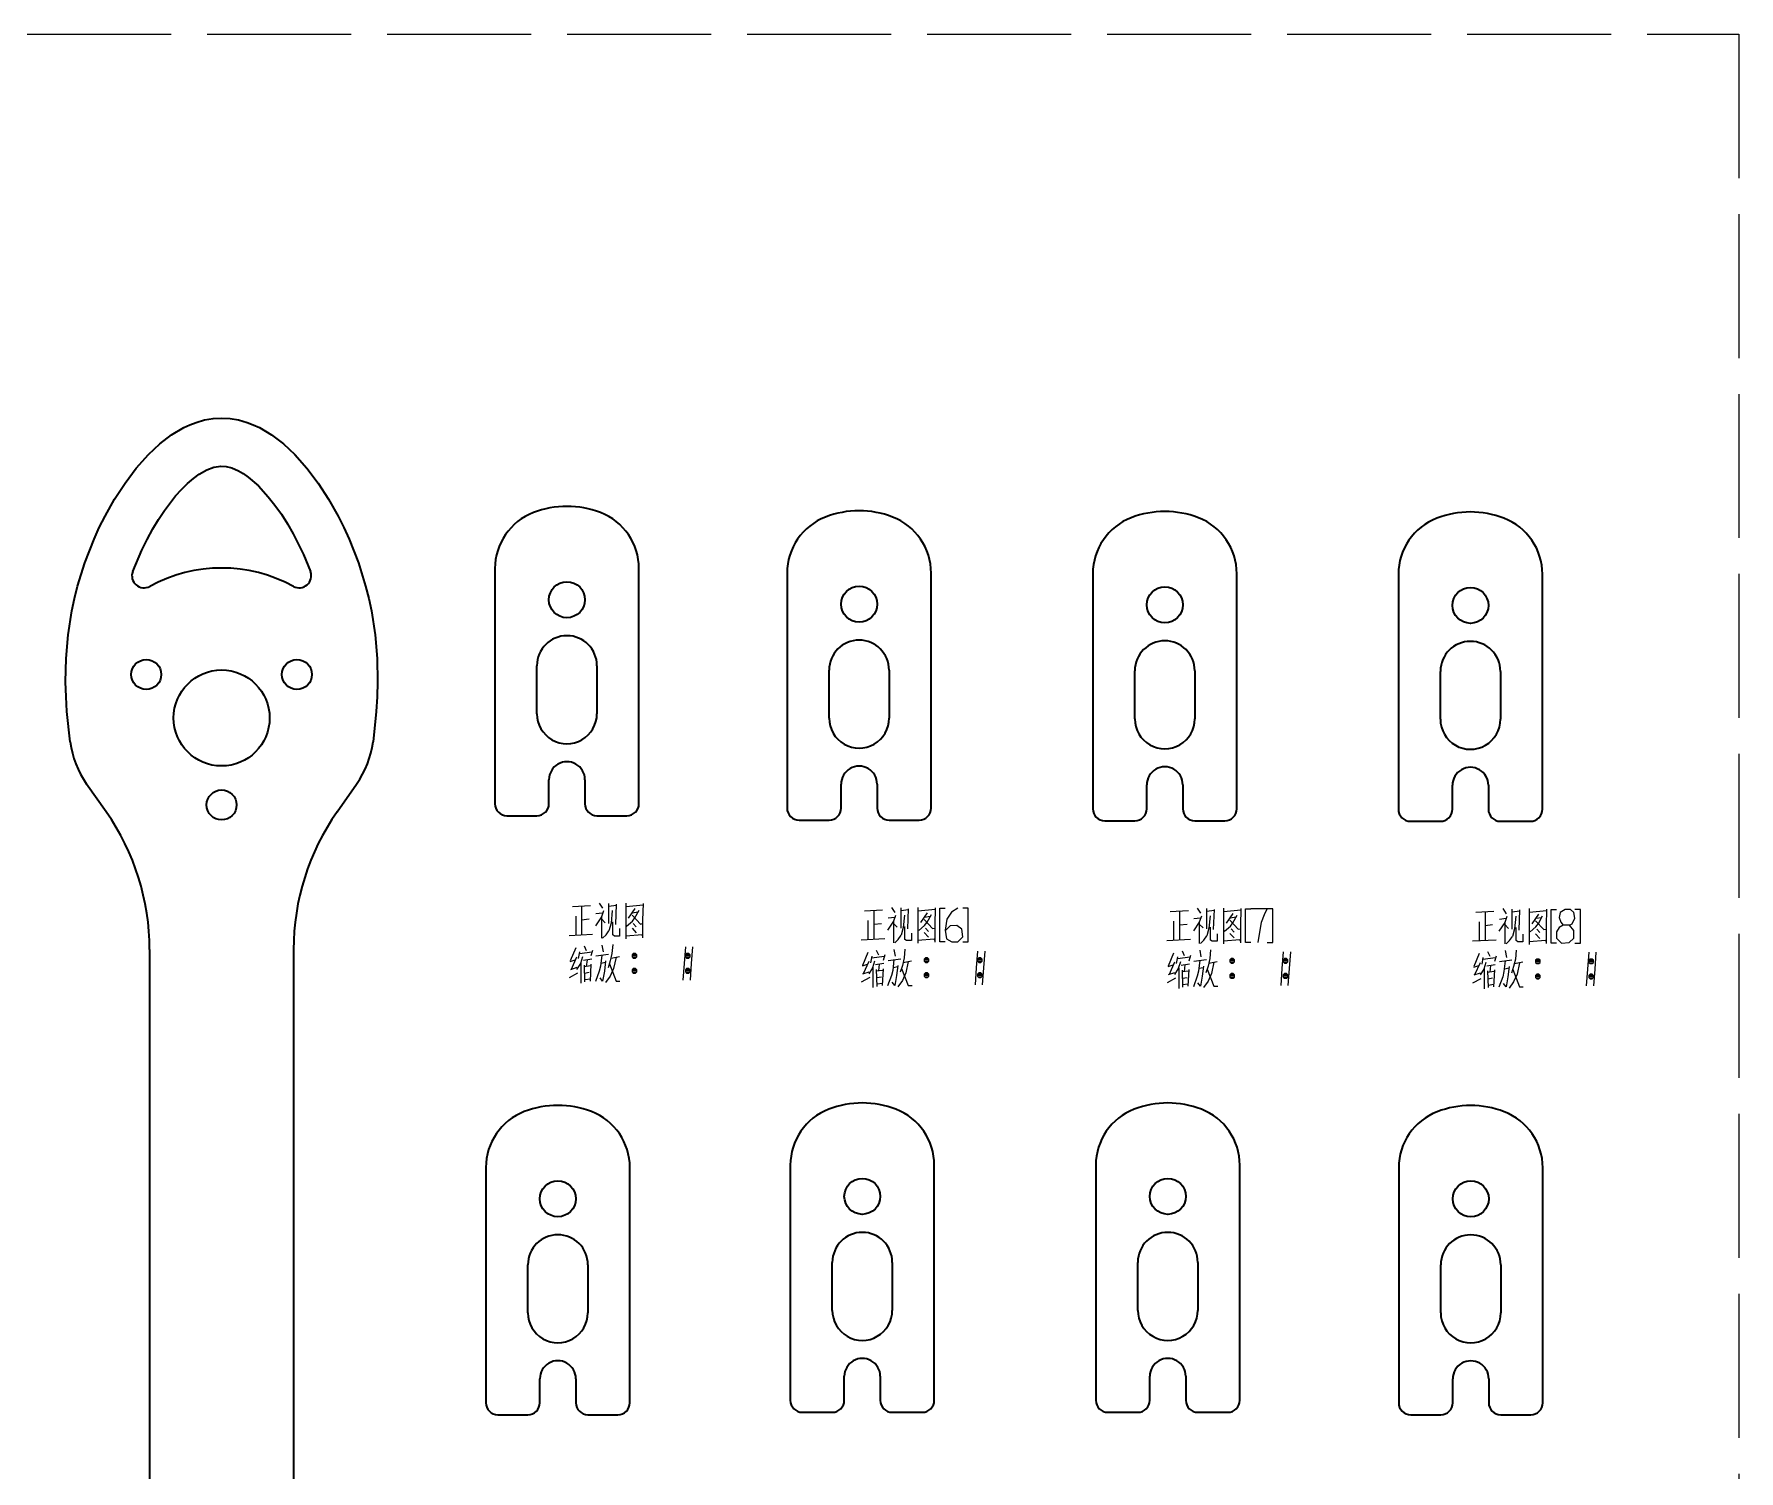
# Model space of a CAD drawing. Extents: x 399 to 1171, y 266 to 737.
# Drawn here: x 1028.9 to 1170.9, y 385.6 to 505.3 of the extents above; entities that cross this region are included whole.
import ezdxf

# ---------------------------------------------------------------- set-up
doc = ezdxf.new("R2010")
doc.units = 0
doc.linetypes.add('ACAD_ISO02W100', pattern=[15, 12, -3])

msp = doc.modelspace()

# ---------------------------------------------------------------- linework, layer by layer
at = {"color": 7, "lineweight": 35, "ltscale": 0.489912}
for p, q in [((1067.274292, 460.769226), (1067.274292, 441.17276)), ((1079.274292, 441.17276), (1079.274292, 460.769226)), ((1091.619263, 460.399658), (1091.619263, 440.803192)), ((1103.619263, 440.803192), (1103.619263, 460.399658)), ((1117.096069, 460.34201), (1117.096069, 440.745544)), ((1129.096069, 440.745544), (1129.096069, 460.34201)), ((1142.561646, 460.299622), (1142.561646, 440.703156)), ((1154.561646, 440.703156), (1154.561646, 460.299622)), ((1066.517822, 410.839966), (1066.517822, 391.2435)), ((1078.517822, 391.2435), (1078.517822, 410.839966)), ((1091.888428, 411.038635), (1091.888428, 391.442169)), ((1103.888428, 391.442169), (1103.888428, 411.038635)), ((1117.344116, 411.038635), (1117.344116, 391.442169)), ((1129.344116, 391.442169), (1129.344116, 411.038635)), ((1142.589355, 410.828766), (1142.589355, 391.2323)), ((1154.589355, 391.2323), (1154.589355, 410.828766))]:
    msp.add_line(p, q, dxfattribs=at)
at = {"color": 7, "lineweight": 35, "ltscale": 0.1}
for p, q in [((1070.774292, 448.67276), (1070.774292, 452.67276)), ((1075.774292, 452.67276), (1075.774292, 448.67276)), ((1095.119263, 448.303192), (1095.119263, 452.303192)), ((1100.119263, 452.303192), (1100.119263, 448.303192)), ((1120.596069, 448.245544), (1120.596069, 452.245544)), ((1125.596069, 452.245544), (1125.596069, 448.245544)), ((1146.061646, 448.203156), (1146.061646, 452.203156)), ((1151.061646, 452.203156), (1151.061646, 448.203156)), ((1070.017822, 398.7435), (1070.017822, 402.7435)), ((1075.017822, 402.7435), (1075.017822, 398.7435)), ((1095.388428, 398.942169), (1095.388428, 402.942169)), ((1100.388428, 402.942169), (1100.388428, 398.942169)), ((1120.844116, 398.942169), (1120.844116, 402.942169)), ((1125.844116, 402.942169), (1125.844116, 398.942169)), ((1146.089355, 398.7323), (1146.089355, 402.7323)), ((1151.089355, 402.7323), (1151.089355, 398.7323))]:
    msp.add_line(p, q, dxfattribs=at)
at = {"color": 7, "lineweight": 35, "ltscale": 0.071019}
for p, q in [((1034.878418, 440.48053), (1033.249023, 442.807556)), ((1054.112427, 440.48053), (1055.741821, 442.807556))]:
    msp.add_line(p, q, dxfattribs=at)
at = {"color": 7, "lineweight": 35, "ltscale": 0.05}
for p, q in [((1071.774292, 441.17276), (1071.774292, 443.17276)), ((1074.774292, 443.17276), (1074.774292, 441.17276)), ((1096.119263, 440.803192), (1096.119263, 442.803192)), ((1099.119263, 442.803192), (1099.119263, 440.803192)), ((1121.596069, 440.745544), (1121.596069, 442.745544)), ((1124.596069, 442.745544), (1124.596069, 440.745544)), ((1147.061646, 440.703156), (1147.061646, 442.703156)), ((1150.061646, 442.703156), (1150.061646, 440.703156)), ((1071.017822, 391.2435), (1071.017822, 393.2435)), ((1074.017822, 393.2435), (1074.017822, 391.2435)), ((1096.388428, 391.442169), (1096.388428, 393.442169)), ((1099.388428, 393.442169), (1099.388428, 391.442169)), ((1121.844116, 391.442169), (1121.844116, 393.442169)), ((1124.844116, 393.442169), (1124.844116, 391.442169)), ((1147.089355, 391.2323), (1147.089355, 393.2323)), ((1150.089355, 393.2323), (1150.089355, 391.2323))]:
    msp.add_line(p, q, dxfattribs=at)
at = {"color": 7, "lineweight": 35, "ltscale": 0.0625}
for p, q in [((1068.274292, 440.17276), (1070.774292, 440.17276)), ((1075.774292, 440.17276), (1078.274292, 440.17276)), ((1092.619263, 439.803192), (1095.119263, 439.803192)), ((1100.119263, 439.803192), (1102.619263, 439.803192)), ((1118.096069, 439.745544), (1120.596069, 439.745544)), ((1125.596069, 439.745544), (1128.096069, 439.745544)), ((1143.561646, 439.703156), (1146.061646, 439.703156)), ((1151.061646, 439.703156), (1153.561646, 439.703156)), ((1067.517822, 390.2435), (1070.017822, 390.2435)), ((1075.017822, 390.2435), (1077.517822, 390.2435)), ((1092.888428, 390.442169), (1095.388428, 390.442169)), ((1100.388428, 390.442169), (1102.888428, 390.442169)), ((1118.344116, 390.442169), (1120.844116, 390.442169)), ((1125.844116, 390.442169), (1128.344116, 390.442169)), ((1143.589355, 390.2323), (1146.089355, 390.2323)), ((1151.089355, 390.2323), (1153.589355, 390.2323))]:
    msp.add_line(p, q, dxfattribs=at)
at = {"color": 7, "lineweight": 35}
for p, q in [((1038.495361, 429.008972), (1038.495361, 307.314972)), ((1050.495361, 429.008972), (1050.495361, 307.314972))]:
    msp.add_line(p, q, dxfattribs=at)
at = {"color": 40, "linetype": 'ACAD_ISO02W100', "true_color": 0xf8d731}
msp.add_lwpolyline([(908.29108, 505.317705), (1170.937164, 505.317705), (1170.937164, 265.628756), (908.29108, 265.628756)], close=True, dxfattribs=at)
at = {"color": 7, "lineweight": 35}
for points in [[(1031.873657, 446.329712), (1031.606567, 448.845581), (1031.53064, 450.084808), (1031.495361, 451.314941), (1031.53125, 453.271149), (1031.696167, 455.240753), (1032.010864, 457.249878), (1032.230835, 458.275055), (1032.495361, 459.314941), (1033.099976, 461.250488), (1033.86377, 463.207092), (1034.305054, 464.181274), (1034.785034, 465.144653), (1035.575195, 466.553894), (1036.444946, 467.8974), (1037.387939, 469.148376), (1038.396729, 470.27951), (1039.341675, 471.162994), (1040.325073, 471.913574), (1041.339722, 472.515625), (1041.856445, 472.756775), (1042.378174, 472.956055), (1043.079956, 473.154694), (1043.786499, 473.27478), (1044.495361, 473.314941), (1045.204346, 473.27478), (1045.910889, 473.154694), (1046.612549, 472.956055), (1047.134277, 472.756775), (1047.651123, 472.515625), (1048.665771, 471.913574), (1049.64917, 471.162994), (1050.594116, 470.27951), (1051.602905, 469.148376), (1052.545898, 467.8974), (1053.415649, 466.553894), (1054.205811, 465.144653), (1054.685791, 464.181274), (1055.127075, 463.207092), (1055.890747, 461.250488), (1056.495361, 459.314941), (1056.76001, 458.275055), (1056.97998, 457.249878), (1057.294678, 455.240753), (1057.459473, 453.271149), (1057.495361, 451.314941), (1057.460205, 450.084808), (1057.384277, 448.845581), (1057.117188, 446.329712)], [(1037.089478, 460.516785), (1037.835571, 462.289246), (1038.278442, 463.192322), (1038.75708, 464.07312), (1039.228027, 464.85788), (1039.72644, 465.610229), (1040.654175, 466.820007), (1041.146118, 467.368286), (1041.647827, 467.863281), (1042.143799, 468.28894), (1042.63147, 468.644165), (1043.275635, 469.010254), (1043.848267, 469.224731), (1044.429077, 469.314117), (1044.868774, 469.284424), (1045.353394, 469.159058), (1045.906128, 468.914673), (1046.304199, 468.680237), (1046.717529, 468.389587), (1047.560303, 467.656799), (1048.387451, 466.759918), (1048.942993, 466.056213), (1049.473877, 465.303131), (1049.983032, 464.500244), (1050.460938, 463.666199), (1051.312012, 461.946198), (1051.901367, 460.516785)]]:
    msp.add_lwpolyline(points, dxfattribs=at)
at = {"color": 7, "lineweight": 13}
for points in [[(1073.729248, 432.612762), (1075.234253, 432.68277)], [(1074.499268, 432.612762), (1074.499268, 431.457764), (1074.499268, 430.267761)], [(1076.319336, 432.227753), (1076.144287, 431.737762), (1075.654297, 431.002747)], [(1075.689331, 432.017761), (1076.249268, 432.087769)], [(1075.969238, 432.892761), (1076.249268, 432.472748)], [(1076.739258, 432.857758), (1076.739258, 431.177765)], [(1077.404297, 432.68277), (1076.739258, 432.612762)], [(1077.054321, 432.262756), (1076.949341, 431.212769)], [(1077.334351, 431.107758), (1077.404297, 432.78775)], [(1078.174316, 432.892761), (1078.174316, 431.42276), (1078.174316, 429.917755)], [(1078.174316, 432.857758), (1078.174316, 431.457764), (1078.174316, 430.05777)], [(1079.644287, 432.717773), (1078.174316, 432.577759)], [(1078.944336, 432.437775), (1078.384277, 431.632751)], [(1078.734253, 432.087769), (1079.189331, 432.157745)], [(1078.944336, 431.667755), (1079.294312, 432.29776)], [(1079.609253, 430.092773), (1079.609253, 431.457764), (1079.644287, 432.857758)], [(1098.074219, 432.243195), (1099.579224, 432.313202)], [(1098.844238, 432.243195), (1098.844238, 431.088196), (1098.844238, 429.898193)], [(1100.314209, 432.523193), (1100.594238, 432.10318)], [(1101.084229, 432.48819), (1101.084229, 430.808197)], [(1101.749268, 432.313202), (1101.084229, 432.243195)], [(1101.399292, 431.893188), (1101.294312, 430.843201)], [(1101.679321, 430.73819), (1101.749268, 432.418182)], [(1102.519287, 432.523193), (1102.519287, 431.053192), (1102.519287, 429.548187)], [(1102.519287, 432.48819), (1102.519287, 431.088196), (1102.519287, 429.688202)], [(1103.989258, 432.348206), (1102.519287, 432.208191)], [(1103.289307, 432.068207), (1102.729248, 431.263184)], [(1103.289307, 431.298187), (1103.639282, 431.928192)], [(1103.954224, 429.723206), (1103.954224, 431.088196), (1103.989258, 432.48819)], [(1104.794312, 429.653198), (1104.339233, 429.653198), (1104.339233, 431.053192), (1104.339233, 432.453186), (1104.794312, 432.453186)], [(1105.844238, 432.453186), (1105.319214, 432.138184), (1104.934204, 431.543182), (1104.794312, 430.633179), (1104.899292, 429.898193), (1105.354248, 429.653198), (1105.844238, 429.653198), (1106.264282, 430.073181), (1106.194214, 430.703186), (1105.774292, 431.018188), (1105.214233, 430.983185), (1104.829224, 430.598206)], [(1106.264282, 429.653198), (1106.719238, 429.653198), (1106.719238, 431.053192), (1106.719238, 432.453186), (1106.264282, 432.453186)], [(1123.551025, 432.185547), (1125.05603, 432.255554)], [(1124.321045, 432.185547), (1124.321045, 431.030548), (1124.321045, 429.840546)], [(1125.791016, 432.465546), (1126.071045, 432.045532)], [(1126.561035, 432.430542), (1126.561035, 430.750549)], [(1127.226074, 432.255554), (1126.561035, 432.185547)], [(1127.156128, 430.680542), (1127.226074, 432.360535)], [(1127.996094, 432.465546), (1127.996094, 430.995544), (1127.996094, 429.49054)], [(1127.996094, 432.430542), (1127.996094, 431.030548), (1127.996094, 429.630554)], [(1129.466064, 432.290558), (1127.996094, 432.150543)], [(1128.766113, 432.010559), (1128.206055, 431.205536)], [(1129.43103, 429.665558), (1129.43103, 431.030548), (1129.466064, 432.430542)], [(1130.271118, 429.595551), (1129.81604, 429.595551), (1129.81604, 430.995544), (1129.81604, 432.395538), (1130.271118, 432.395538)], [(1130.866089, 429.595551), (1131.146118, 431.310547), (1131.391113, 431.940552), (1131.636108, 432.395538), (1130.271118, 432.395538)], [(1131.636108, 429.595551), (1132.091064, 429.595551), (1132.091064, 430.995544), (1132.091064, 432.395538), (1131.636108, 432.395538)], [(1149.016602, 432.143158), (1150.521606, 432.213165)], [(1149.786621, 432.143158), (1149.786621, 430.988159), (1149.786621, 429.798157)], [(1151.256592, 432.423157), (1151.536621, 432.003143)], [(1152.026611, 432.388153), (1152.026611, 430.70816)], [(1152.69165, 432.213165), (1152.026611, 432.143158)], [(1152.621704, 430.638153), (1152.69165, 432.318146)], [(1153.46167, 432.423157), (1153.46167, 430.953156), (1153.46167, 429.448151)], [(1153.46167, 432.388153), (1153.46167, 430.988159), (1153.46167, 429.588165)], [(1154.931641, 432.248169), (1153.46167, 432.108154)], [(1154.231689, 431.96817), (1153.671631, 431.163147)], [(1154.896606, 429.623169), (1154.896606, 430.988159), (1154.931641, 432.388153)], [(1155.736694, 429.553162), (1155.281616, 429.553162), (1155.281616, 430.953156), (1155.281616, 432.353149), (1155.736694, 432.353149)], [(1156.821655, 431.058167), (1157.031616, 431.163147), (1157.276611, 431.618164), (1157.171631, 432.108154), (1156.891602, 432.353149), (1156.47168, 432.353149), (1156.051636, 432.108154), (1155.946655, 431.688141), (1156.08667, 431.303162), (1156.296631, 431.058167)], [(1157.276611, 429.553162), (1157.731689, 429.553162), (1157.731689, 430.953156), (1157.731689, 432.353149), (1157.276611, 432.353149)], [(1074.009277, 431.80777), (1074.009277, 430.232758)], [(1074.499268, 431.492767), (1075.129272, 431.562775)], [(1076.144287, 431.737762), (1076.144287, 429.952759)], [(1076.144287, 431.562775), (1076.459351, 431.247772)], [(1076.529297, 430.232758), (1076.774292, 430.582764)], [(1076.949341, 431.212769), (1076.774292, 430.582764)], [(1077.089233, 430.232758), (1077.089233, 431.317749)], [(1077.649292, 430.757751), (1077.649292, 430.127747)], [(1078.244263, 430.967773), (1078.734253, 431.387756)], [(1078.699341, 431.877747), (1079.399292, 431.142761)], [(1078.699341, 430.792755), (1079.049316, 430.407745)], [(1078.734253, 431.387756), (1078.944336, 431.667755)], [(1078.804321, 431.177765), (1079.049316, 430.897766)], [(1079.399292, 431.142761), (1079.574341, 431.177765)], [(1098.354248, 431.438202), (1098.354248, 429.86319)], [(1098.844238, 431.123199), (1099.474243, 431.193207)], [(1100.664307, 431.858185), (1100.489258, 431.368195), (1099.999268, 430.633179)], [(1100.034302, 431.648193), (1100.594238, 431.718201)], [(1100.489258, 431.368195), (1100.489258, 429.583191)], [(1100.489258, 431.193207), (1100.804321, 430.878204)], [(1101.294312, 430.843201), (1101.119263, 430.213196)], [(1101.434204, 429.86319), (1101.434204, 430.948181)], [(1102.589233, 430.598206), (1103.079224, 431.018188)], [(1103.044312, 431.508179), (1103.744263, 430.773193)], [(1103.079224, 431.718201), (1103.534302, 431.788177)], [(1103.079224, 431.018188), (1103.289307, 431.298187)], [(1103.149292, 430.808197), (1103.394287, 430.528198)], [(1103.744263, 430.773193), (1103.919312, 430.808197)], [(1123.831055, 431.380554), (1123.831055, 429.805542)], [(1124.321045, 431.065552), (1124.95105, 431.135559)], [(1126.141113, 431.800537), (1125.966064, 431.310547), (1125.476074, 430.575531)], [(1125.511108, 431.590546), (1126.071045, 431.660553)], [(1125.966064, 431.310547), (1125.966064, 429.525543)], [(1125.966064, 431.135559), (1126.281128, 430.820557)], [(1126.771118, 430.785553), (1126.596069, 430.155548)], [(1126.876099, 431.835541), (1126.771118, 430.785553)], [(1126.911011, 429.805542), (1126.911011, 430.890533)], [(1128.06604, 430.540558), (1128.55603, 430.960541)], [(1128.521118, 431.450531), (1129.221069, 430.715546)], [(1128.55603, 431.660553), (1129.011108, 431.73053)], [(1128.55603, 430.960541), (1128.766113, 431.24054)], [(1128.626099, 430.750549), (1128.871094, 430.470551)], [(1128.766113, 431.24054), (1129.116089, 431.870544)], [(1129.221069, 430.715546), (1129.396118, 430.750549)], [(1149.296631, 431.338165), (1149.296631, 429.763153)], [(1149.786621, 431.023163), (1150.416626, 431.09317)], [(1151.606689, 431.758148), (1151.431641, 431.268158), (1150.94165, 430.533142)], [(1150.976685, 431.548157), (1151.536621, 431.618164)], [(1151.431641, 431.268158), (1151.431641, 429.483154)], [(1151.431641, 431.09317), (1151.746704, 430.778168)], [(1152.236694, 430.743164), (1152.061646, 430.113159)], [(1152.341675, 431.793152), (1152.236694, 430.743164)], [(1152.376587, 429.763153), (1152.376587, 430.848145)], [(1153.531616, 430.498169), (1154.021606, 430.918152)], [(1153.986694, 431.408142), (1154.686646, 430.673157)], [(1154.021606, 431.618164), (1154.476685, 431.688141)], [(1154.021606, 430.918152), (1154.231689, 431.198151)], [(1154.091675, 430.70816), (1154.33667, 430.428162)], [(1154.231689, 431.198151), (1154.581665, 431.828156)], [(1154.686646, 430.673157), (1154.861694, 430.70816)], [(1073.449341, 430.197754), (1075.409302, 430.302765)], [(1074.009277, 429.147766), (1073.554321, 428.062744)], [(1074.709351, 429.322754), (1074.884277, 428.937744)], [(1076.179321, 429.392761), (1076.284302, 428.832764)], [(1076.249268, 429.952759), (1076.529297, 430.232758)], [(1077.089233, 429.427765), (1077.019287, 428.692749)], [(1077.229248, 430.127747), (1077.089233, 430.232758)], [(1077.649292, 430.127747), (1077.229248, 430.127747)], [(1078.174316, 430.16275), (1079.539307, 430.267761)], [(1079.609253, 429.987762), (1079.609253, 430.092773), (1079.539307, 430.267761)], [(1083.144287, 429.252747), (1083.039307, 427.852753), (1082.934326, 426.452759)], [(1083.739258, 429.252747), (1083.634277, 427.852753), (1083.529297, 426.452759)], [(1097.794312, 429.828186), (1099.754272, 429.933197)], [(1100.594238, 429.583191), (1100.874268, 429.86319)], [(1100.874268, 429.86319), (1101.119263, 430.213196)], [(1101.434204, 429.058197), (1101.364258, 428.323181)], [(1101.574219, 429.758179), (1101.434204, 429.86319)], [(1101.994263, 429.758179), (1101.574219, 429.758179)], [(1101.994263, 430.388184), (1101.994263, 429.758179)], [(1102.519287, 429.793182), (1103.884277, 429.898193)], [(1103.044312, 430.423187), (1103.394287, 430.038177)], [(1103.954224, 429.618195), (1103.954224, 429.723206), (1103.884277, 429.898193)], [(1123.271118, 429.770538), (1125.231079, 429.875549)], [(1126.071045, 429.525543), (1126.351074, 429.805542)], [(1126.351074, 429.805542), (1126.596069, 430.155548)], [(1127.051025, 429.700531), (1126.911011, 429.805542)], [(1127.471069, 429.700531), (1127.051025, 429.700531)], [(1127.471069, 430.330536), (1127.471069, 429.700531)], [(1127.996094, 429.735535), (1129.361084, 429.840546)], [(1128.521118, 430.36554), (1128.871094, 429.98053)], [(1129.43103, 429.560547), (1129.43103, 429.665558), (1129.361084, 429.840546)], [(1148.736694, 429.728149), (1150.696655, 429.83316)], [(1151.536621, 429.483154), (1151.81665, 429.763153)], [(1151.81665, 429.763153), (1152.061646, 430.113159)], [(1152.516602, 429.658142), (1152.376587, 429.763153)], [(1152.936646, 429.658142), (1152.516602, 429.658142)], [(1152.936646, 430.288147), (1152.936646, 429.658142)], [(1153.46167, 429.693146), (1154.82666, 429.798157)], [(1153.986694, 430.323151), (1154.33667, 429.938141)], [(1154.896606, 429.518158), (1154.896606, 429.623169), (1154.82666, 429.798157)], [(1073.939331, 428.132751), (1073.519287, 427.992767)], [(1074.079346, 428.377747), (1073.624268, 427.362762)], [(1074.394287, 427.852753), (1074.079346, 427.362762)], [(1074.324341, 428.832764), (1074.219238, 428.272766)], [(1074.324341, 428.692749), (1075.374268, 428.832764)], [(1074.569336, 428.41275), (1074.394287, 427.852753)], [(1074.429321, 427.92276), (1074.429321, 426.207764)], [(1074.639282, 428.132751), (1075.339233, 428.237762)], [(1074.709351, 427.712738), (1074.744263, 426.312744)], [(1074.709351, 427.607758), (1075.234253, 427.677765)], [(1074.954346, 428.167755), (1074.884277, 427.607758)], [(1075.269287, 427.782745), (1075.199341, 426.382751)], [(1075.409302, 428.937744), (1075.269287, 428.482758)], [(1076.179321, 428.552765), (1076.074341, 427.642761), (1075.969238, 427.222748), (1075.654297, 426.347748)], [(1075.689331, 428.482758), (1076.739258, 428.622742)], [(1076.494263, 428.062744), (1076.389282, 427.222748), (1076.249268, 426.382751), (1076.039307, 426.66275)], [(1076.109253, 427.887756), (1076.494263, 427.957764)], [(1076.879272, 428.062744), (1076.704346, 427.502747)], [(1076.809326, 427.817749), (1077.369263, 426.382751)], [(1077.019287, 428.692749), (1076.879272, 428.062744)], [(1076.949341, 428.307739), (1077.649292, 428.447754)], [(1077.369263, 428.377747), (1077.159302, 427.432739)], [(1078.699341, 428.517761), (1079.084351, 428.517761)], [(1078.734253, 428.622742), (1079.049316, 428.622742)], [(1078.734253, 428.377747), (1079.049316, 428.377747)], [(1083.144287, 428.517761), (1083.529297, 428.517761)], [(1083.179321, 428.622742), (1083.494263, 428.622742)], [(1083.179321, 428.377747), (1083.494263, 428.377747)], [(1098.284302, 427.763184), (1097.864258, 427.623199)], [(1098.354248, 428.778198), (1097.899292, 427.693176)], [(1098.424316, 428.008179), (1097.969238, 426.993195)], [(1098.669312, 428.463196), (1098.564209, 427.903198)], [(1098.669312, 428.323181), (1099.719238, 428.463196)], [(1098.914307, 428.043182), (1098.739258, 427.483185)], [(1098.984253, 427.763184), (1099.684204, 427.868195)], [(1099.054321, 428.953186), (1099.229248, 428.568176)], [(1099.299316, 427.798187), (1099.229248, 427.23819)], [(1099.754272, 428.568176), (1099.614258, 428.11319)], [(1100.524292, 428.183197), (1100.419312, 427.273193), (1100.314209, 426.85318), (1099.999268, 425.97818)], [(1100.034302, 428.11319), (1101.084229, 428.253174)], [(1100.839233, 427.693176), (1100.734253, 426.85318), (1100.594238, 426.013184), (1100.384277, 426.293182)], [(1100.524292, 429.023193), (1100.629272, 428.463196)], [(1101.224243, 427.693176), (1101.049316, 427.133179)], [(1101.364258, 428.323181), (1101.224243, 427.693176)], [(1101.294312, 427.938171), (1101.994263, 428.078186)], [(1101.714233, 428.008179), (1101.504272, 427.063171)], [(1103.044312, 428.148193), (1103.429321, 428.148193)], [(1103.079224, 428.253174), (1103.394287, 428.253174)], [(1103.079224, 428.008179), (1103.394287, 428.008179)], [(1107.489258, 428.883179), (1107.384277, 427.483185), (1107.279297, 426.083191)], [(1107.489258, 428.148193), (1107.874268, 428.148193)], [(1107.524292, 428.253174), (1107.839233, 428.253174)], [(1107.524292, 428.008179), (1107.839233, 428.008179)], [(1108.084229, 428.883179), (1107.979248, 427.483185), (1107.874268, 426.083191)], [(1123.761108, 427.705536), (1123.341064, 427.565552)], [(1123.831055, 428.720551), (1123.376099, 427.635529)], [(1123.901123, 427.950531), (1123.446045, 426.935547)], [(1124.146118, 428.405548), (1124.041016, 427.845551)], [(1124.146118, 428.265533), (1125.196045, 428.405548)], [(1124.391113, 427.985535), (1124.216064, 427.425537)], [(1124.46106, 427.705536), (1125.161011, 427.810547)], [(1124.531128, 428.895538), (1124.706055, 428.510529)], [(1124.776123, 427.74054), (1124.706055, 427.180542)], [(1125.231079, 428.510529), (1125.091064, 428.055542)], [(1126.001099, 428.125549), (1125.896118, 427.215546), (1125.791016, 426.795532), (1125.476074, 425.920532)], [(1125.511108, 428.055542), (1126.561035, 428.195526)], [(1126.31604, 427.635529), (1126.21106, 426.795532), (1126.071045, 425.955536), (1125.861084, 426.235535)], [(1126.001099, 428.965546), (1126.106079, 428.405548)], [(1126.70105, 427.635529), (1126.526123, 427.075531)], [(1126.841064, 428.265533), (1126.70105, 427.635529)], [(1126.771118, 427.880524), (1127.471069, 428.020538)], [(1126.911011, 429.000549), (1126.841064, 428.265533)], [(1127.19104, 427.950531), (1126.981079, 427.005524)], [(1128.521118, 428.090546), (1128.906128, 428.090546)], [(1128.55603, 428.195526), (1128.871094, 428.195526)], [(1128.55603, 427.950531), (1128.871094, 427.950531)], [(1132.966064, 428.825531), (1132.861084, 427.425537), (1132.756104, 426.025543)], [(1132.966064, 428.090546), (1133.351074, 428.090546)], [(1133.001099, 428.195526), (1133.31604, 428.195526)], [(1133.001099, 427.950531), (1133.31604, 427.950531)], [(1133.561035, 428.825531), (1133.456055, 427.425537), (1133.351074, 426.025543)], [(1149.226685, 427.663147), (1148.806641, 427.523163)], [(1149.296631, 428.678162), (1148.841675, 427.59314)], [(1149.366699, 427.908142), (1148.911621, 426.893158)], [(1149.611694, 428.363159), (1149.506592, 427.803162)], [(1149.611694, 428.223145), (1150.661621, 428.363159)], [(1149.856689, 427.943146), (1149.681641, 427.383148)], [(1149.926636, 427.663147), (1150.626587, 427.768158)], [(1149.996704, 428.853149), (1150.171631, 428.46814)], [(1150.241699, 427.698151), (1150.171631, 427.138153)], [(1150.696655, 428.46814), (1150.556641, 428.013153)], [(1151.466675, 428.08316), (1151.361694, 427.173157), (1151.256592, 426.753143), (1150.94165, 425.878143)], [(1150.976685, 428.013153), (1152.026611, 428.153137)], [(1151.466675, 428.923157), (1151.571655, 428.363159)], [(1152.306641, 428.223145), (1152.166626, 427.59314)], [(1152.236694, 427.838135), (1152.936646, 427.978149)], [(1152.376587, 428.95816), (1152.306641, 428.223145)], [(1152.656616, 427.908142), (1152.446655, 426.963135)], [(1153.986694, 428.048157), (1154.371704, 428.048157)], [(1154.021606, 428.153137), (1154.33667, 428.153137)], [(1154.021606, 427.908142), (1154.33667, 427.908142)], [(1158.431641, 428.783142), (1158.32666, 427.383148), (1158.22168, 425.983154)], [(1158.431641, 428.048157), (1158.81665, 428.048157)], [(1158.466675, 428.153137), (1158.781616, 428.153137)], [(1158.466675, 427.908142), (1158.781616, 427.908142)], [(1159.026611, 428.783142), (1158.921631, 427.383148), (1158.81665, 425.983154)], [(1073.484253, 426.697754), (1074.184326, 427.082764)], [(1073.589233, 427.362762), (1074.114258, 427.53775)], [(1074.744263, 427.04776), (1075.129272, 427.117767)], [(1075.199341, 426.557739), (1074.779297, 426.487762)], [(1076.879272, 426.802765), (1076.494263, 426.27774)], [(1077.159302, 427.432739), (1076.879272, 426.802765)], [(1077.369263, 426.382751), (1077.684326, 426.382751)], [(1078.699341, 427.257751), (1079.084351, 427.257751)], [(1078.734253, 427.362762), (1079.049316, 427.362762)], [(1078.734253, 427.117767), (1079.049316, 427.117767)], [(1083.144287, 427.257751), (1083.529297, 427.257751)], [(1083.179321, 427.362762), (1083.494263, 427.362762)], [(1083.179321, 427.117767), (1083.494263, 427.117767)], [(1097.829224, 426.328186), (1098.529297, 426.713196)], [(1097.934204, 426.993195), (1098.459229, 427.168182)], [(1098.739258, 427.483185), (1098.424316, 426.993195)], [(1098.774292, 427.553192), (1098.774292, 425.838196)], [(1099.054321, 427.34317), (1099.089233, 425.943176)], [(1099.054321, 427.23819), (1099.579224, 427.308197)], [(1099.089233, 426.678192), (1099.474243, 426.748199)], [(1099.614258, 427.413177), (1099.544312, 426.013184)], [(1100.454224, 427.518188), (1100.839233, 427.588196)], [(1101.224243, 426.433197), (1100.839233, 425.908173)], [(1101.154297, 427.448181), (1101.714233, 426.013184)], [(1101.504272, 427.063171), (1101.224243, 426.433197)], [(1103.044312, 426.888184), (1103.429321, 426.888184)], [(1103.079224, 426.993195), (1103.394287, 426.993195)], [(1103.079224, 426.748199), (1103.394287, 426.748199)], [(1107.489258, 426.888184), (1107.874268, 426.888184)], [(1107.524292, 426.993195), (1107.839233, 426.993195)], [(1107.524292, 426.748199), (1107.839233, 426.748199)], [(1123.30603, 426.270538), (1124.006104, 426.655548)], [(1123.411011, 426.935547), (1123.936035, 427.110535)], [(1124.216064, 427.425537), (1123.901123, 426.935547)], [(1124.251099, 427.495544), (1124.251099, 425.780548)], [(1124.531128, 427.285522), (1124.56604, 425.885529)], [(1124.531128, 427.180542), (1125.05603, 427.250549)], [(1124.56604, 426.620544), (1124.95105, 426.690552)], [(1125.091064, 427.35553), (1125.021118, 425.955536)], [(1125.93103, 427.460541), (1126.31604, 427.530548)], [(1126.70105, 426.375549), (1126.31604, 425.850525)], [(1126.631104, 427.390533), (1127.19104, 425.955536)], [(1126.981079, 427.005524), (1126.70105, 426.375549)], [(1128.521118, 426.830536), (1128.906128, 426.830536)], [(1128.55603, 426.935547), (1128.871094, 426.935547)], [(1128.55603, 426.690552), (1128.871094, 426.690552)], [(1132.966064, 426.830536), (1133.351074, 426.830536)], [(1133.001099, 426.935547), (1133.31604, 426.935547)], [(1133.001099, 426.690552), (1133.31604, 426.690552)], [(1148.771606, 426.228149), (1149.47168, 426.613159)], [(1148.876587, 426.893158), (1149.401611, 427.068146)], [(1149.681641, 427.383148), (1149.366699, 426.893158)], [(1149.716675, 427.453156), (1149.716675, 425.738159)], [(1149.996704, 427.243134), (1150.031616, 425.84314)], [(1149.996704, 427.138153), (1150.521606, 427.20816)], [(1150.031616, 426.578156), (1150.416626, 426.648163)], [(1150.556641, 427.313141), (1150.486694, 425.913147)], [(1151.781616, 427.59314), (1151.676636, 426.753143), (1151.536621, 425.913147), (1151.32666, 426.193146)], [(1151.396606, 427.418152), (1151.781616, 427.488159)], [(1152.166626, 426.33316), (1151.781616, 425.808136)], [(1152.166626, 427.59314), (1151.991699, 427.033142)], [(1152.09668, 427.348145), (1152.656616, 425.913147)], [(1152.446655, 426.963135), (1152.166626, 426.33316)], [(1153.986694, 426.788147), (1154.371704, 426.788147)], [(1154.021606, 426.893158), (1154.33667, 426.893158)], [(1154.021606, 426.648163), (1154.33667, 426.648163)], [(1158.431641, 426.788147), (1158.81665, 426.788147)], [(1158.466675, 426.893158), (1158.781616, 426.893158)], [(1158.466675, 426.648163), (1158.781616, 426.648163)], [(1099.544312, 426.188171), (1099.124268, 426.118195)], [(1101.714233, 426.013184), (1102.029297, 426.013184)], [(1125.021118, 426.130524), (1124.601074, 426.060547)], [(1127.19104, 425.955536), (1127.506104, 425.955536)], [(1150.486694, 426.088135), (1150.06665, 426.018158)], [(1152.656616, 425.913147), (1152.97168, 425.913147)]]:
    msp.add_lwpolyline(points, dxfattribs=at)
for points in [[(1156.156616, 429.553162), (1156.786621, 429.588165), (1157.171631, 429.973145), (1157.171631, 430.603149), (1156.821655, 431.058167), (1156.296631, 431.058167), (1155.946655, 430.848145), (1155.736694, 430.498169), (1155.736694, 429.973145)], [(1078.804321, 428.307739), (1078.979248, 428.307739), (1079.084351, 428.41275), (1079.084351, 428.587738), (1078.979248, 428.692749), (1078.804321, 428.692749), (1078.699341, 428.587738), (1078.699341, 428.41275)], [(1083.249268, 428.307739), (1083.424316, 428.307739), (1083.529297, 428.41275), (1083.529297, 428.587738), (1083.424316, 428.692749), (1083.249268, 428.692749), (1083.144287, 428.587738), (1083.144287, 428.41275)], [(1103.149292, 427.938171), (1103.324219, 427.938171), (1103.429321, 428.043182), (1103.429321, 428.21817), (1103.324219, 428.323181), (1103.149292, 428.323181), (1103.044312, 428.21817), (1103.044312, 428.043182)], [(1107.594238, 427.938171), (1107.769287, 427.938171), (1107.874268, 428.043182), (1107.874268, 428.21817), (1107.769287, 428.323181), (1107.594238, 428.323181), (1107.489258, 428.21817), (1107.489258, 428.043182)], [(1128.626099, 427.880524), (1128.801025, 427.880524), (1128.906128, 427.985535), (1128.906128, 428.160522), (1128.801025, 428.265533), (1128.626099, 428.265533), (1128.521118, 428.160522), (1128.521118, 427.985535)], [(1133.071045, 427.880524), (1133.246094, 427.880524), (1133.351074, 427.985535), (1133.351074, 428.160522), (1133.246094, 428.265533), (1133.071045, 428.265533), (1132.966064, 428.160522), (1132.966064, 427.985535)], [(1154.091675, 427.838135), (1154.266602, 427.838135), (1154.371704, 427.943146), (1154.371704, 428.118134), (1154.266602, 428.223145), (1154.091675, 428.223145), (1153.986694, 428.118134), (1153.986694, 427.943146)], [(1158.536621, 427.838135), (1158.71167, 427.838135), (1158.81665, 427.943146), (1158.81665, 428.118134), (1158.71167, 428.223145), (1158.536621, 428.223145), (1158.431641, 428.118134), (1158.431641, 427.943146)], [(1078.804321, 427.04776), (1078.979248, 427.04776), (1079.084351, 427.15274), (1079.084351, 427.327759), (1078.979248, 427.432739), (1078.804321, 427.432739), (1078.699341, 427.327759), (1078.699341, 427.15274)], [(1083.249268, 427.04776), (1083.424316, 427.04776), (1083.529297, 427.15274), (1083.529297, 427.327759), (1083.424316, 427.432739), (1083.249268, 427.432739), (1083.144287, 427.327759), (1083.144287, 427.15274)], [(1103.149292, 426.678192), (1103.324219, 426.678192), (1103.429321, 426.783173), (1103.429321, 426.958191), (1103.324219, 427.063171), (1103.149292, 427.063171), (1103.044312, 426.958191), (1103.044312, 426.783173)], [(1107.594238, 426.678192), (1107.769287, 426.678192), (1107.874268, 426.783173), (1107.874268, 426.958191), (1107.769287, 427.063171), (1107.594238, 427.063171), (1107.489258, 426.958191), (1107.489258, 426.783173)], [(1128.626099, 426.620544), (1128.801025, 426.620544), (1128.906128, 426.725525), (1128.906128, 426.900543), (1128.801025, 427.005524), (1128.626099, 427.005524), (1128.521118, 426.900543), (1128.521118, 426.725525)], [(1133.071045, 426.620544), (1133.246094, 426.620544), (1133.351074, 426.725525), (1133.351074, 426.900543), (1133.246094, 427.005524), (1133.071045, 427.005524), (1132.966064, 426.900543), (1132.966064, 426.725525)], [(1154.091675, 426.578156), (1154.266602, 426.578156), (1154.371704, 426.683136), (1154.371704, 426.858154), (1154.266602, 426.963135), (1154.091675, 426.963135), (1153.986694, 426.858154), (1153.986694, 426.683136)], [(1158.536621, 426.578156), (1158.71167, 426.578156), (1158.81665, 426.683136), (1158.81665, 426.858154), (1158.71167, 426.963135), (1158.536621, 426.963135), (1158.431641, 426.858154), (1158.431641, 426.683136)]]:
    msp.add_lwpolyline(points, close=True, dxfattribs=at)
at = {"color": 7, "lineweight": 35}
for centre, radius in [((1073.274292, 458.17276), 1.5), ((1097.619263, 457.803192), 1.5), ((1123.096069, 457.745544), 1.5), ((1148.561646, 457.703156), 1.5), ((1038.216675, 451.939941), 1.25), ((1044.495361, 448.314941), 4), ((1050.774048, 451.939941), 1.25), ((1044.495361, 441.064941), 1.25), ((1072.517822, 408.2435), 1.5), ((1097.888428, 408.442169), 1.5), ((1123.344116, 408.442169), 1.5), ((1148.589355, 408.2323), 1.5)]:
    msp.add_circle(centre, radius, dxfattribs=at)
for centre, radius, start, end in [((1072.274292, 460.769226), 5, 111.063657, 179.999995), ((1073.274292, 458.17276), 7.782377, 68.936341, 111.063657), ((1074.274292, 460.769226), 5, 0, 68.936341), ((1096.619263, 460.399658), 5, 111.063657, 179.999995), ((1097.619263, 457.803192), 7.782377, 68.936341, 111.063657), ((1098.619263, 460.399658), 5, 0, 68.936341), ((1122.096069, 460.34201), 5, 111.063657, 179.999995), ((1123.096069, 457.745544), 7.782377, 68.936341, 111.063657), ((1124.096069, 460.34201), 5, 0, 68.936341), ((1147.561646, 460.299622), 5, 111.063657, 179.999995), ((1148.561646, 457.703156), 7.782377, 68.936341, 111.063657), ((1149.561646, 460.299622), 5, 0, 68.936341), ((1038.024902, 460.1633), 1, 159.299218, 298.639343), ((1044.495361, 448.314941), 12.5, 61.360391, 118.639348), ((1050.965942, 460.163269), 1, 241.360393, 20.702066), ((1073.274292, 452.67276), 2.5, 0, 179.999995), ((1097.619263, 452.303192), 2.5, 0, 179.999995), ((1123.096069, 452.245544), 2.5, 0, 179.999995), ((1148.561646, 452.203156), 2.5, 0, 179.999995), ((1073.274292, 448.67276), 2.5, 179.999995, 0), ((1097.619263, 448.303192), 2.5, 179.999995, 0), ((1123.096069, 448.245544), 2.5, 179.999995, 0), ((1148.561646, 448.203156), 2.5, 179.999995, 0), ((1039.802246, 447.396179), 8, 187.660735, 215.000002), ((1049.188599, 447.396179), 8, 325, 352.339266), ((1073.274292, 443.17276), 1.5, 0, 180.000005), ((1097.619263, 442.803192), 1.5, 0, 180.000005), ((1123.096069, 442.745544), 1.5, 0, 180.000005), ((1148.561646, 442.703156), 1.5, 0, 180.000005), ((1018.495422, 429.008972), 20, 0, 35), ((1070.495361, 429.008972), 20, 144.999998, 180.000005), ((1068.274292, 441.17276), 1, 179.999995, 269.999997), ((1070.774292, 441.17276), 1, 269.999997, 0), ((1075.774292, 441.17276), 1, 180.000005, 269.999997), ((1078.274292, 441.17276), 1, 269.999997, 360), ((1092.619263, 440.803192), 1, 179.999995, 269.999997), ((1095.119263, 440.803192), 1, 269.999997, 0), ((1100.119263, 440.803192), 1, 180.000005, 269.999997), ((1102.619263, 440.803192), 1, 269.999997, 360), ((1118.096069, 440.745544), 1, 179.999995, 269.999997), ((1120.596069, 440.745544), 1, 269.999997, 0), ((1125.596069, 440.745544), 1, 180.000005, 269.999997), ((1128.096069, 440.745544), 1, 269.999997, 360), ((1143.561646, 440.703156), 1, 179.999995, 269.999997), ((1146.061646, 440.703156), 1, 269.999997, 0), ((1151.061646, 440.703156), 1, 180.000005, 269.999997), ((1153.561646, 440.703156), 1, 269.999997, 360), ((1071.517822, 410.839966), 5, 111.063657, 179.999995), ((1072.517822, 408.2435), 7.782377, 68.936341, 111.063657), ((1073.517822, 410.839966), 5, 0, 68.936341), ((1096.888428, 411.038635), 5, 111.063657, 179.999995), ((1097.888428, 408.442169), 7.782377, 68.936341, 111.063657), ((1098.888428, 411.038635), 5, 0, 68.936341), ((1122.344116, 411.038635), 5, 111.063657, 179.999995), ((1123.344116, 408.442169), 7.782377, 68.936341, 111.063657), ((1124.344116, 411.038635), 5, 0, 68.936341), ((1147.589355, 410.828766), 5, 111.063657, 179.999995), ((1148.589355, 408.2323), 7.782377, 68.936341, 111.063657), ((1149.589355, 410.828766), 5, 0, 68.936341), ((1072.517822, 402.7435), 2.5, 0, 179.999995), ((1097.888428, 402.942169), 2.5, 0, 179.999995), ((1123.344116, 402.942169), 2.5, 0, 179.999995), ((1148.589355, 402.7323), 2.5, 0, 179.999995), ((1072.517822, 398.7435), 2.5, 179.999995, 0), ((1097.888428, 398.942169), 2.5, 179.999995, 0), ((1123.344116, 398.942169), 2.5, 179.999995, 0), ((1148.589355, 398.7323), 2.5, 179.999995, 0), ((1072.517822, 393.2435), 1.5, 0, 180.000005), ((1097.888428, 393.442169), 1.5, 0, 180.000005), ((1123.344116, 393.442169), 1.5, 0, 180.000005), ((1148.589355, 393.2323), 1.5, 0, 180.000005), ((1067.517822, 391.2435), 1, 179.999995, 269.999997), ((1070.017822, 391.2435), 1, 269.999997, 0), ((1075.017822, 391.2435), 1, 180.000005, 269.999997), ((1077.517822, 391.2435), 1, 269.999997, 360), ((1092.888428, 391.442169), 1, 179.999995, 269.999997), ((1095.388428, 391.442169), 1, 269.999997, 0), ((1100.388428, 391.442169), 1, 180.000005, 269.999997), ((1102.888428, 391.442169), 1, 269.999997, 360), ((1118.344116, 391.442169), 1, 179.999995, 269.999997), ((1120.844116, 391.442169), 1, 269.999997, 0), ((1125.844116, 391.442169), 1, 180.000005, 269.999997), ((1128.344116, 391.442169), 1, 269.999997, 360), ((1143.589355, 391.2323), 1, 179.999995, 269.999997), ((1146.089355, 391.2323), 1, 269.999997, 0), ((1151.089355, 391.2323), 1, 180.000005, 269.999997), ((1153.589355, 391.2323), 1, 269.999997, 360)]:
    msp.add_arc(centre, radius, start, end, dxfattribs=at)

doc.saveas('drawing.dxf')
